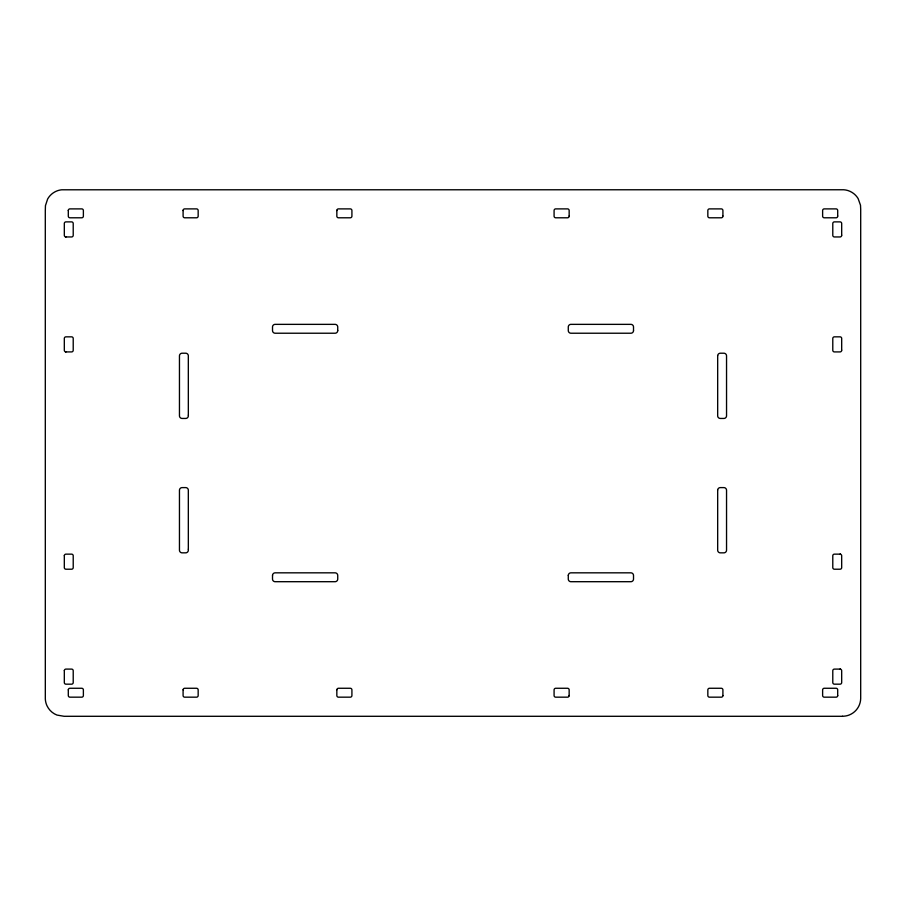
<?xml version="1.0" encoding="UTF-8"?>
<svg xmlns="http://www.w3.org/2000/svg" width="906" height="906" viewBox="0 0 906 906"><rect width="100%" height="100%" fill="white"/><g stroke="black" fill="none" stroke-linecap="round" stroke-linejoin="round"><path stroke-width="1.36" d="M68.301 210.554A1.631 1.631 0 0 1 69.773 208.89L81.868 208.89A1.631 1.631 0 0 1 83.375 210.532L83.375 216.194A1.631 1.631 0 0 1 81.744 217.791L69.943 217.791A1.631 1.631 0 0 1 68.301 216.24L68.312 210.305M183.091 210.554A1.631 1.631 0 0 1 184.564 208.89L196.659 208.89A1.631 1.631 0 0 1 198.165 210.532L198.165 216.194A1.631 1.631 0 0 1 196.534 217.791L184.733 217.791A1.631 1.631 0 0 1 183.103 216.24L183.103 210.305M336.839 210.554A1.631 1.631 0 0 1 338.312 208.89L350.407 208.89A1.631 1.631 0 0 1 351.913 210.532L351.913 216.194A1.631 1.631 0 0 1 350.282 217.791L338.482 217.791A1.631 1.631 0 0 1 336.839 216.24L336.851 210.305M569.149 695.74L569.161 689.817A1.631 1.631 0 0 0 567.518 688.266L555.718 688.266A1.631 1.631 0 0 0 554.087 689.862L554.087 695.525A1.631 1.631 0 0 0 555.593 697.167L567.688 697.167A1.631 1.631 0 0 0 569.161 695.502M722.897 695.74L722.909 689.817A1.631 1.631 0 0 0 721.267 688.266L709.466 688.266A1.631 1.631 0 0 0 707.835 689.862L707.835 695.525A1.631 1.631 0 0 0 709.341 697.167L721.436 697.167A1.631 1.631 0 0 0 722.909 695.502M837.688 695.74L837.699 689.817A1.631 1.631 0 0 0 836.057 688.266L824.256 688.266A1.631 1.631 0 0 0 822.625 689.862L822.625 695.525A1.631 1.631 0 0 0 824.132 697.167L836.227 697.167A1.631 1.631 0 0 0 837.699 695.502M65.979 236.953L71.665 236.953A1.631 1.631 0 0 0 73.216 235.311L73.216 223.522A1.631 1.631 0 0 0 71.631 221.879L65.968 221.879A1.631 1.631 0 0 0 64.315 223.397L64.326 235.492A1.631 1.631 0 0 0 65.979 236.953L65.742 236.942M65.979 351.913L71.665 351.913A1.631 1.631 0 0 0 73.216 350.271L73.216 338.47A1.631 1.631 0 0 0 71.631 336.839L65.968 336.839A1.631 1.631 0 0 0 64.315 338.346L64.326 350.441A1.631 1.631 0 0 0 65.979 351.913L65.742 351.902M840.021 554.144L834.335 554.144A1.631 1.631 0 0 0 832.784 555.786L832.784 567.586A1.631 1.631 0 0 0 834.369 569.217L840.032 569.217A1.631 1.631 0 0 0 841.685 567.711L841.674 555.616A1.631 1.631 0 0 0 840.021 554.144L840.258 554.155M840.021 669.092L834.335 669.104A1.631 1.631 0 0 0 832.784 670.734L832.784 682.535A1.631 1.631 0 0 0 834.369 684.166L840.032 684.177A1.631 1.631 0 0 0 841.685 682.66L841.674 670.565A1.631 1.631 0 0 0 840.021 669.104L840.258 669.115M842.467 716.295L64.088 716.295L56.942 715.061A18.29 18.29 0 0 1 47.044 705.853A18.143 18.143 0 0 1 45.323 698.979L45.3 210.985L45.447 205.651L47.644 198.992A18.313 18.313 0 0 1 54.96 191.846A18.154 18.154 0 0 1 61.699 189.796L843.848 189.762A18.154 18.154 0 0 1 853.577 193.488A18.313 18.313 0 0 1 858.141 198.618L860.496 205.209L860.7 209.309L860.689 698.515A18.154 18.154 0 0 1 857.438 708.481A18.29 18.29 0 0 1 849.466 714.902A18.154 18.154 0 0 1 842.523 716.238M337.734 330.464L337.734 330.645A2.639 2.639 0 0 1 335.095 333.227L275.209 333.227A2.639 2.639 0 0 1 272.525 330.713L272.513 327.021A2.639 2.639 0 0 1 274.892 324.359L335.288 324.359A2.639 2.639 0 0 1 337.734 326.998L337.734 330.464M633.52 330.464L633.52 330.645A2.639 2.639 0 0 1 630.87 333.227L570.973 333.227A2.639 2.639 0 0 1 568.288 330.713L568.277 327.021A2.639 2.639 0 0 1 570.655 324.359L631.074 324.359A2.639 2.639 0 0 1 633.52 327.009L633.52 330.464M188.335 549.183L188.323 550.395A2.639 2.639 0 0 1 185.685 552.841L182.038 552.841A2.639 2.639 0 0 1 179.456 550.191L179.456 490.293A2.639 2.639 0 0 1 181.97 487.609L185.662 487.598A2.639 2.639 0 0 1 188.323 489.976L188.335 549.183M717.677 355.662L717.677 416.08A2.639 2.639 0 0 0 720.338 418.447L724.03 418.447A2.639 2.639 0 0 0 726.544 415.763L726.544 355.865A2.639 2.639 0 0 0 723.962 353.215L720.315 353.215A2.639 2.639 0 0 0 717.677 355.662M68.301 689.817L68.301 695.502A1.631 1.631 0 0 0 69.762 697.167L81.868 697.167A1.631 1.631 0 0 0 83.375 695.525L83.375 689.862A1.631 1.631 0 0 0 81.744 688.266L69.943 688.266A1.631 1.631 0 0 0 68.301 689.817M183.091 689.817L183.091 695.502A1.631 1.631 0 0 0 184.564 697.167L196.659 697.167A1.631 1.631 0 0 0 198.165 695.525L198.165 689.862A1.631 1.631 0 0 0 196.534 688.266L184.733 688.266A1.631 1.631 0 0 0 183.103 689.817M336.839 689.817L336.839 695.502A1.631 1.631 0 0 0 338.312 697.167L350.407 697.167A1.631 1.631 0 0 0 351.913 695.525L351.913 689.862A1.631 1.631 0 0 0 350.282 688.266L338.482 688.266A1.631 1.631 0 0 0 336.839 689.817M569.161 216.013L569.161 216.24A1.631 1.631 0 0 1 567.518 217.791L555.718 217.791A1.631 1.631 0 0 1 554.087 216.194L554.087 210.532A1.631 1.631 0 0 1 555.593 208.89L567.688 208.89A1.631 1.631 0 0 1 569.161 210.554L569.161 216.013M722.909 216.013L722.909 216.24A1.631 1.631 0 0 1 721.267 217.791L709.466 217.791A1.631 1.631 0 0 1 707.835 216.194L707.835 210.532A1.631 1.631 0 0 1 709.341 208.89L721.436 208.89A1.631 1.631 0 0 1 722.909 210.554L722.909 216.013M837.699 216.013L837.699 216.24A1.631 1.631 0 0 1 836.057 217.791L824.256 217.791A1.631 1.631 0 0 1 822.625 216.194L822.625 210.532A1.631 1.631 0 0 1 824.132 208.89L836.227 208.89A1.631 1.631 0 0 1 837.699 210.554L837.699 216.013M188.335 415.152L188.323 416.08A2.639 2.639 0 0 1 185.662 418.447L181.97 418.447A2.639 2.639 0 0 1 179.456 415.763L179.456 355.865A2.639 2.639 0 0 1 182.038 353.215L185.685 353.215A2.639 2.639 0 0 1 188.323 355.662L188.335 415.152M717.677 489.976L717.677 550.395A2.639 2.639 0 0 0 720.315 552.841L723.962 552.841A2.639 2.639 0 0 0 726.544 550.191L726.544 490.293A2.639 2.639 0 0 0 724.03 487.609L720.338 487.598A2.639 2.639 0 0 0 717.677 489.976M272.525 575.344L272.513 579.036A2.639 2.639 0 0 0 274.892 581.697L335.288 581.697A2.639 2.639 0 0 0 337.734 579.047L337.734 575.412A2.639 2.639 0 0 0 335.095 572.83L275.209 572.83A2.639 2.639 0 0 0 272.525 575.344M568.288 575.344L568.277 579.036A2.639 2.639 0 0 0 570.655 581.697L631.074 581.697A2.639 2.639 0 0 0 633.52 579.047L633.52 575.412A2.639 2.639 0 0 0 630.87 572.83L570.973 572.83A2.639 2.639 0 0 0 568.288 575.344M64.326 555.616L64.315 567.711A1.631 1.631 0 0 0 65.968 569.217L71.631 569.217A1.631 1.631 0 0 0 73.216 567.586L73.216 555.786A1.631 1.631 0 0 0 71.665 554.144L65.979 554.144A1.631 1.631 0 0 0 64.326 555.616M64.326 670.565L64.315 682.66A1.631 1.631 0 0 0 65.968 684.177L71.631 684.177A1.631 1.631 0 0 0 73.216 682.535L73.216 670.734A1.631 1.631 0 0 0 71.665 669.104L65.979 669.092A1.631 1.631 0 0 0 64.326 670.565M841.685 235.198L841.674 235.492A1.631 1.631 0 0 1 840.021 236.953L834.335 236.953A1.631 1.631 0 0 1 832.784 235.311L832.784 223.522A1.631 1.631 0 0 1 834.369 221.879L840.032 221.879A1.631 1.631 0 0 1 841.685 223.397L841.685 235.198M841.685 350.146L841.674 350.441A1.631 1.631 0 0 1 840.021 351.913L834.335 351.913A1.631 1.631 0 0 1 832.784 350.271L832.784 338.47A1.631 1.631 0 0 1 834.369 336.839L840.032 336.839A1.631 1.631 0 0 1 841.685 338.346L841.685 350.146"/></g></svg>
